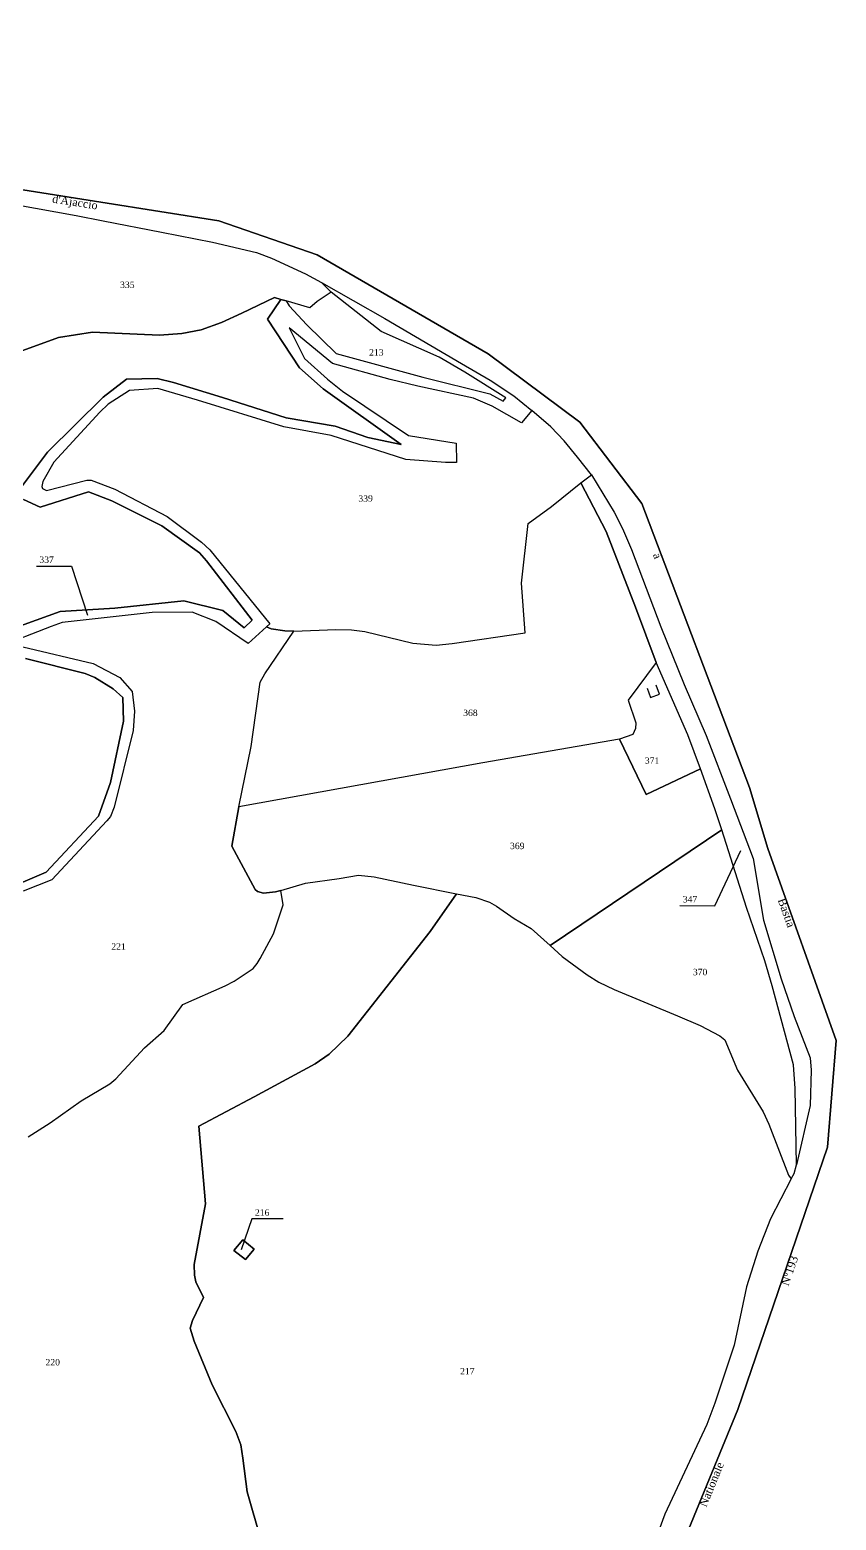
# Model space of a CAD drawing. Extents: x 1205702 to 1209329, y 6150197 to 6152796.
# Drawn here: x 1208548.3 to 1208800.1, y 6151516.1 to 6151981.6 of the extents above; entities that cross this region are included whole.
import ezdxf

# ---------------------------------------------------------------- set-up
doc = ezdxf.new("R2010")
doc.units = 0
doc.linetypes.add('CONTINU', pattern=[0])
for name, color, linetype in [('1LIEUDIT', 7, 'CONTINU'), ('1PARCELLE', 7, 'CONTINU'), ('1SECTION', 7, 'CONTINU'), ('1SUBDSECT', 7, 'CONTINU'), ('1TROUPARCELLE', 7, 'CONTINU'), ('1ZONCOMM', 7, 'CONTINU'), ('3BATIDUR', 7, 'CONTINU'), ('3FISCLINE', 7, 'CONTINUOUS'), ('3FLECHEPAR', 7, 'CONTINU'), ('3PARCELLETEX', 7, 'CONTINU'), ('3ZONCOMMTEX', 7, 'CONTINU')]:
    doc.layers.add(name, color=color, linetype=linetype)
doc.styles.get("Standard").update_dxf_attribs({"font": 'Times New Roman'})

msp = doc.modelspace()

# ---------------------------------------------------------------- linework, layer by layer
at = {"layer": '1LIEUDIT'}
msp.add_lwpolyline([(1208533.5, 6151933.58), (1208607.29, 6151921.93), (1208637.98, 6151911.3), (1208691.46, 6151880.4), (1208720.09, 6151858.98), (1208739.45, 6151833.64), (1208773.01, 6151744.89), (1208778.76, 6151725.9), (1208800.12, 6151665.95), (1208797.43, 6151632.64), (1208769.43, 6151550.62), (1208743.54, 6151487.77)], dxfattribs=at)
at = {"layer": '1PARCELLE'}
for points in [[(1208529.79, 6151929.51), (1208562.78, 6151923.61), (1208571.17, 6151921.88), (1208589.38, 6151918.41), (1208605.3, 6151915.29), (1208619.03, 6151912.07), (1208623.72, 6151910.24), (1208634.4, 6151905.31), (1208639.4, 6151902.61), (1208642.41, 6151899.58), (1208638.04, 6151896.69), (1208635.73, 6151894.77), (1208628.31, 6151896.89), (1208628.31, 6151896.89), (1208626.65, 6151897.36), (1208624.73, 6151897.96), (1208614.54, 6151893.06), (1208608.15, 6151890.19), (1208601.78, 6151887.89), (1208595.71, 6151886.76), (1208588.78, 6151886.24), (1208567.85, 6151887.11), (1208557.19, 6151885.44), (1208542.64, 6151880.2)], [(1208543.8, 6151836.31), (1208553.81, 6151849.67), (1208571.15, 6151866.88), (1208578.42, 6151872.45), (1208588, 6151872.63), (1208593.11, 6151871.42), (1208608.41, 6151866.72), (1208628.32, 6151860.35), (1208643.67, 6151857.73), (1208653.88, 6151854.22), (1208664.27, 6151852.06), (1208639.94, 6151869.41), (1208632.48, 6151876.03), (1208622.48, 6151891.24), (1208626.65, 6151897.36), (1208628.31, 6151896.89), (1208628.31, 6151896.89), (1208629.24, 6151895.38), (1208634.77, 6151889.39), (1208643.92, 6151880.48), (1208671.01, 6151873.13), (1208691.93, 6151867.86), (1208696.14, 6151865.55), (1208696.9, 6151866.67), (1208684.12, 6151874.69), (1208676.1, 6151879.33), (1208657.96, 6151887.32), (1208642.41, 6151899.58), (1208639.4, 6151902.61), (1208659.2, 6151891.37), (1208683.1, 6151877.38), (1208692.01, 6151872.17), (1208699.44, 6151867.24), (1208705.08, 6151862.64), (1208701.79, 6151858.8), (1208692.63, 6151864.01), (1208686.88, 6151866.51), (1208669.47, 6151870.26), (1208660.8, 6151872.31), (1208642.83, 6151877.36), (1208629.25, 6151888.47), (1208634.08, 6151878.89), (1208641.22, 6151872.41), (1208645.93, 6151868.76), (1208666.53, 6151854.82), (1208681.44, 6151852.43), (1208681.52, 6151846.46), (1208678.07, 6151846.46), (1208665.69, 6151847.33), (1208642.42, 6151854.87), (1208627.59, 6151857.54), (1208600.65, 6151865.89), (1208588.21, 6151869.53), (1208579.43, 6151868.93), (1208572.72, 6151864.62), (1208570.1, 6151862.11), (1208555.82, 6151846.58), (1208552.29, 6151840.48), (1208552.01, 6151838.9), (1208552.22, 6151838.27), (1208553.51, 6151837.64), (1208566.07, 6151840.93), (1208567.47, 6151840.92), (1208574.81, 6151838.12), (1208591.2, 6151829.56), (1208601.93, 6151821.59), (1208604.53, 6151819.17), (1208623.2, 6151796.09), (1208622.17, 6151795.14), (1208616.51, 6151789.88), (1208606.34, 6151796.75), (1208599.01, 6151799.74), (1208586.48, 6151799.62), (1208558.39, 6151796.51), (1208554.95, 6151795.23), (1208538.24, 6151788.73)], [(1208542.64, 6151880.2), (1208557.19, 6151885.44), (1208567.85, 6151887.11), (1208588.78, 6151886.24), (1208595.71, 6151886.76), (1208601.78, 6151887.89), (1208608.15, 6151890.19), (1208614.54, 6151893.06), (1208624.73, 6151897.96), (1208626.65, 6151897.36), (1208622.48, 6151891.24), (1208632.48, 6151876.03), (1208639.94, 6151869.41), (1208664.27, 6151852.06), (1208653.88, 6151854.22), (1208643.67, 6151857.73), (1208628.32, 6151860.35), (1208608.41, 6151866.72), (1208593.11, 6151871.42), (1208588, 6151872.63), (1208578.42, 6151872.45), (1208571.15, 6151866.88), (1208553.81, 6151849.67), (1208543.8, 6151836.31)], [(1208542.75, 6151794.45), (1208557.73, 6151799.93), (1208574.84, 6151800.95), (1208596.37, 6151803.26), (1208608.55, 6151800.26), (1208615.23, 6151794.78), (1208617.76, 6151797.22), (1208603.5, 6151815.67), (1208601.25, 6151818.18), (1208589.46, 6151826.67), (1208573.85, 6151834.5), (1208566.63, 6151837.28), (1208551.51, 6151832.46), (1208546.25, 6151834.9)], [(1208546.25, 6151834.9), (1208551.51, 6151832.46), (1208566.63, 6151837.28), (1208573.85, 6151834.5), (1208589.46, 6151826.67), (1208601.25, 6151818.18), (1208603.5, 6151815.67), (1208617.76, 6151797.22), (1208615.23, 6151794.78), (1208608.55, 6151800.26), (1208596.37, 6151803.26), (1208574.84, 6151800.95), (1208557.73, 6151799.93), (1208542.75, 6151794.45)], [(1208547.79, 6151635.83), (1208554.63, 6151640.19), (1208564.32, 6151647.06), (1208573.23, 6151652.38), (1208575.16, 6151653.97), (1208584.12, 6151663.64), (1208590.27, 6151669.05), (1208596.04, 6151677.19), (1208609.31, 6151683.02), (1208612.05, 6151684.49), (1208617.98, 6151688.44), (1208619.24, 6151689.95), (1208620.26, 6151691.5), (1208624.36, 6151699.23), (1208627.41, 6151708.26), (1208626.67, 6151712.79), (1208624.99, 6151712.33), (1208621.21, 6151711.96), (1208619.42, 6151712.47), (1208618.69, 6151713.03), (1208611.36, 6151726.65), (1208613.55, 6151738.92), (1208617.4, 6151757.69), (1208620.25, 6151777.8), (1208621.7, 6151780.39), (1208630.69, 6151793.77), (1208627.92, 6151793.88), (1208623.67, 6151794.5), (1208622.17, 6151795.14), (1208616.51, 6151789.88), (1208606.34, 6151796.75), (1208599.01, 6151799.74), (1208586.48, 6151799.62), (1208558.39, 6151796.51), (1208554.95, 6151795.23), (1208538.24, 6151788.73)], [(1208546.12, 6151788.81), (1208568.04, 6151783.68), (1208576.41, 6151779.24), (1208580.22, 6151774.91), (1208580.93, 6151768.75), (1208580.6, 6151762.7), (1208574.63, 6151738.81), (1208573.48, 6151735.91), (1208572.37, 6151734.48), (1208555.15, 6151716.13), (1208546.23, 6151712.54)], [(1208546.12, 6151788.81), (1208568.04, 6151783.68), (1208576.41, 6151779.24), (1208580.22, 6151774.91), (1208580.93, 6151768.75), (1208580.6, 6151762.7), (1208574.63, 6151738.81), (1208573.48, 6151735.91), (1208572.37, 6151734.48), (1208555.15, 6151716.13), (1208546.23, 6151712.54)], [(1208538.19, 6151712), (1208553.37, 6151718.51), (1208569.72, 6151735.96), (1208573.44, 6151746.44), (1208577.55, 6151765.62), (1208577.32, 6151773.02), (1208574.31, 6151775.73), (1208568.6, 6151779.32), (1208565.54, 6151780.58), (1208546.88, 6151785.23)], [(1208546.88, 6151785.23), (1208565.54, 6151780.58), (1208568.6, 6151779.32), (1208574.31, 6151775.73), (1208577.32, 6151773.02), (1208577.55, 6151765.62), (1208573.44, 6151746.44), (1208569.72, 6151735.96), (1208553.37, 6151718.51), (1208538.19, 6151712)], [(1208547.79, 6151635.83), (1208554.63, 6151640.19), (1208564.32, 6151647.06), (1208573.23, 6151652.38), (1208575.16, 6151653.97), (1208584.12, 6151663.64), (1208590.27, 6151669.05), (1208596.04, 6151677.19), (1208609.31, 6151683.02), (1208612.05, 6151684.49), (1208617.98, 6151688.44), (1208619.24, 6151689.95), (1208620.26, 6151691.5), (1208624.36, 6151699.23), (1208627.41, 6151708.26), (1208626.67, 6151712.79), (1208634.39, 6151715.1), (1208644.89, 6151716.5), (1208650.92, 6151717.56), (1208655.81, 6151717.01), (1208668.11, 6151714.4), (1208681.54, 6151711.72), (1208673.27, 6151699.97), (1208647.63, 6151667.24), (1208641.72, 6151661.69), (1208637.4, 6151658.6), (1208618.36, 6151648.3), (1208601.04, 6151639.19), (1208603.17, 6151614.93), (1208599.61, 6151595.99), (1208599.66, 6151592.65), (1208600.07, 6151590.51), (1208602.49, 6151585.62), (1208599.06, 6151578.42), (1208598.39, 6151576.11), (1208599.56, 6151572.01), (1208605.22, 6151558.35), (1208612.65, 6151543.75), (1208614.13, 6151539.65), (1208614.84, 6151535.48), (1208616.12, 6151525), (1208620.38, 6151510.09)], [(1208620.38, 6151510.09), (1208616.12, 6151525), (1208614.84, 6151535.48), (1208614.13, 6151539.65), (1208612.65, 6151543.75), (1208605.22, 6151558.35), (1208599.56, 6151572.01), (1208598.39, 6151576.11), (1208599.06, 6151578.42), (1208602.49, 6151585.62), (1208600.07, 6151590.51), (1208599.66, 6151592.65), (1208599.61, 6151595.99), (1208603.17, 6151614.93), (1208601.04, 6151639.19), (1208618.36, 6151648.3), (1208637.4, 6151658.6), (1208641.72, 6151661.69), (1208647.63, 6151667.24), (1208673.27, 6151699.97), (1208681.54, 6151711.72), (1208687.55, 6151710.53), (1208691.86, 6151709.09), (1208694.05, 6151707.91), (1208699.56, 6151704.03), (1208704.83, 6151700.91), (1208710.77, 6151695.55), (1208714.52, 6151692.14), (1208722.38, 6151686.45), (1208725.94, 6151684.13), (1208730.8, 6151681.85), (1208750.51, 6151673.64), (1208757.6, 6151670.56), (1208763.78, 6151667.37), (1208765.38, 6151666.08), (1208769.28, 6151656.64), (1208777.3, 6151643.68), (1208779.09, 6151639.79), (1208785.19, 6151623.83), (1208786.04, 6151622.71), (1208779.59, 6151610.25), (1208775.61, 6151600.07), (1208772.06, 6151589), (1208768.28, 6151570.76), (1208762.2, 6151552.61), (1208759.7, 6151545.96), (1208746.62, 6151518.01), (1208742.17, 6151505.82)]]:
    msp.add_lwpolyline(points, dxfattribs=at)
for points in [[(1208628.31, 6151896.89), (1208629.24, 6151895.38), (1208634.77, 6151889.39), (1208643.92, 6151880.48), (1208671.01, 6151873.13), (1208691.93, 6151867.86), (1208696.14, 6151865.55), (1208696.9, 6151866.67), (1208684.12, 6151874.69), (1208676.1, 6151879.33), (1208657.96, 6151887.32), (1208642.41, 6151899.58), (1208638.04, 6151896.69), (1208635.73, 6151894.77), (1208628.31, 6151896.89)], [(1208705.08, 6151862.64), (1208701.79, 6151858.8), (1208692.63, 6151864.01), (1208686.88, 6151866.51), (1208669.47, 6151870.26), (1208660.8, 6151872.31), (1208642.83, 6151877.36), (1208629.25, 6151888.47), (1208634.08, 6151878.89), (1208641.22, 6151872.41), (1208645.93, 6151868.76), (1208666.53, 6151854.82), (1208681.44, 6151852.43), (1208681.52, 6151846.46), (1208678.07, 6151846.46), (1208665.69, 6151847.33), (1208642.42, 6151854.87), (1208627.59, 6151857.54), (1208600.65, 6151865.89), (1208588.21, 6151869.53), (1208579.43, 6151868.93), (1208572.72, 6151864.62), (1208570.1, 6151862.11), (1208555.82, 6151846.58), (1208552.29, 6151840.48), (1208552.01, 6151838.9), (1208552.22, 6151838.27), (1208553.51, 6151837.64), (1208566.07, 6151840.93), (1208567.47, 6151840.92), (1208574.81, 6151838.12), (1208591.2, 6151829.56), (1208601.93, 6151821.59), (1208604.53, 6151819.17), (1208623.2, 6151796.09), (1208622.17, 6151795.14), (1208623.67, 6151794.5), (1208627.92, 6151793.88), (1208630.69, 6151793.77), (1208643.83, 6151794.31), (1208648.79, 6151794.2), (1208652.95, 6151793.67), (1208667.89, 6151790.02), (1208675.21, 6151789.39), (1208680.18, 6151789.92), (1208702.96, 6151793.28), (1208701.84, 6151808.74), (1208703.87, 6151827.37), (1208711.19, 6151832.67), (1208720.38, 6151840.08), (1208723.66, 6151842.56), (1208719.36, 6151848.13), (1208715.2, 6151853.17), (1208710.96, 6151857.52), (1208705.08, 6151862.64)], [(1208613.55, 6151738.92), (1208617.4, 6151757.69), (1208620.25, 6151777.8), (1208621.7, 6151780.39), (1208630.69, 6151793.77), (1208643.83, 6151794.31), (1208648.79, 6151794.2), (1208652.95, 6151793.67), (1208667.89, 6151790.02), (1208675.21, 6151789.39), (1208680.18, 6151789.92), (1208702.96, 6151793.28), (1208701.84, 6151808.74), (1208703.87, 6151827.37), (1208711.19, 6151832.67), (1208720.38, 6151840.08), (1208728.29, 6151824.86), (1208737.42, 6151801.26), (1208743.93, 6151783.95), (1208735.2, 6151772.22), (1208737.57, 6151765.12), (1208737.45, 6151763.34), (1208736.65, 6151761.45), (1208732.45, 6151760.01), (1208689.71, 6151752.64), (1208613.55, 6151738.92)], [(1208757.7, 6151750.81), (1208753.82, 6151761.38), (1208743.93, 6151783.95), (1208737.42, 6151801.26), (1208728.29, 6151824.86), (1208720.38, 6151840.08), (1208723.66, 6151842.56), (1208730.81, 6151830.87), (1208733.38, 6151825.8), (1208736.19, 6151819.31), (1208745.35, 6151795.15), (1208752.65, 6151777.05), (1208759.48, 6151761.14), (1208767.11, 6151741.38), (1208774.14, 6151722.75), (1208777.42, 6151703.51), (1208782.98, 6151685.19), (1208787.04, 6151673.39), (1208792.01, 6151660.47), (1208792.29, 6151656.66), (1208792.04, 6151645.66), (1208787.72, 6151627.04), (1208787.32, 6151650.9), (1208786.76, 6151658.35), (1208780.13, 6151683.01), (1208777.84, 6151690.75), (1208772.15, 6151707.49), (1208764.36, 6151731.68), (1208762.19, 6151738.3), (1208757.7, 6151750.81)], [(1208757.7, 6151750.81), (1208753.82, 6151761.38), (1208743.93, 6151783.95), (1208735.2, 6151772.22), (1208737.57, 6151765.12), (1208737.45, 6151763.34), (1208736.65, 6151761.45), (1208732.45, 6151760.01), (1208740.78, 6151742.78), (1208757.7, 6151750.81)], [(1208613.55, 6151738.92), (1208611.36, 6151726.65), (1208618.69, 6151713.03), (1208619.42, 6151712.47), (1208621.21, 6151711.96), (1208624.99, 6151712.33), (1208626.67, 6151712.79), (1208634.39, 6151715.1), (1208644.89, 6151716.5), (1208650.92, 6151717.56), (1208655.81, 6151717.01), (1208668.11, 6151714.4), (1208681.54, 6151711.72), (1208687.55, 6151710.53), (1208691.86, 6151709.09), (1208694.05, 6151707.91), (1208699.56, 6151704.03), (1208704.83, 6151700.91), (1208710.77, 6151695.55), (1208764.36, 6151731.68), (1208762.19, 6151738.3), (1208757.7, 6151750.81), (1208740.78, 6151742.78), (1208732.45, 6151760.01), (1208689.71, 6151752.64), (1208613.55, 6151738.92)], [(1208787.72, 6151627.04), (1208787.32, 6151650.9), (1208786.76, 6151658.35), (1208780.13, 6151683.01), (1208777.84, 6151690.75), (1208772.15, 6151707.49), (1208764.36, 6151731.68), (1208710.77, 6151695.55), (1208714.52, 6151692.14), (1208722.38, 6151686.45), (1208725.94, 6151684.13), (1208730.8, 6151681.85), (1208750.51, 6151673.64), (1208757.6, 6151670.56), (1208763.78, 6151667.37), (1208765.38, 6151666.08), (1208769.28, 6151656.64), (1208777.3, 6151643.68), (1208779.09, 6151639.79), (1208785.19, 6151623.83), (1208786.04, 6151622.71), (1208786.95, 6151624.37), (1208787.72, 6151627.04)], [(1208612.01, 6151600.34), (1208615.62, 6151597.5), (1208618.31, 6151600.7), (1208614.83, 6151603.65), (1208612.01, 6151600.34)]]:
    msp.add_lwpolyline(points, close=True, dxfattribs=at)
at = {"layer": '1SECTION'}
msp.add_lwpolyline([(1208257.56, 6151947.65), (1208285.07, 6151968.09), (1208312.32, 6151978.95), (1208323.19, 6151980.08), (1208354.37, 6151981.57), (1208400.03, 6151969.57), (1208533.5, 6151933.58), (1208607.29, 6151921.93), (1208637.98, 6151911.3), (1208691.46, 6151880.4), (1208720.09, 6151858.98), (1208739.45, 6151833.64), (1208773.01, 6151744.89), (1208778.76, 6151725.9), (1208800.12, 6151665.95), (1208797.43, 6151632.64), (1208769.43, 6151550.62), (1208743.54, 6151487.77)], dxfattribs=at)
at = {"layer": '1SUBDSECT'}
msp.add_lwpolyline([(1208743.54, 6151487.77), (1208769.43, 6151550.62), (1208797.43, 6151632.64), (1208800.12, 6151665.95), (1208778.76, 6151725.9), (1208773.01, 6151744.89), (1208739.45, 6151833.64), (1208720.09, 6151858.98), (1208691.46, 6151880.4), (1208637.98, 6151911.3), (1208607.29, 6151921.93), (1208533.5, 6151933.58), (1208400.03, 6151969.57), (1208354.37, 6151981.57), (1208323.19, 6151980.08), (1208312.32, 6151978.95), (1208285.07, 6151968.09), (1208257.56, 6151947.65)], dxfattribs=at)
at = {"layer": '1TROUPARCELLE'}
msp.add_lwpolyline([(1208612.01, 6151600.34), (1208614.83, 6151603.65), (1208618.31, 6151600.7), (1208615.62, 6151597.5), (1208612.01, 6151600.34)], close=True, dxfattribs=at)
at = {"layer": '1ZONCOMM'}
for points in [[(1208257.56, 6151947.65), (1208285.07, 6151968.09), (1208312.32, 6151978.95), (1208323.19, 6151980.08), (1208354.37, 6151981.57), (1208400.03, 6151969.57), (1208533.5, 6151933.58), (1208607.29, 6151921.93), (1208637.98, 6151911.3), (1208691.46, 6151880.4), (1208720.09, 6151858.98), (1208739.45, 6151833.64), (1208773.01, 6151744.89), (1208778.76, 6151725.9), (1208800.12, 6151665.95), (1208797.43, 6151632.64)], [(1208257.56, 6151947.65), (1208285.07, 6151968.09), (1208312.32, 6151978.95), (1208323.19, 6151980.08), (1208354.37, 6151981.57), (1208400.03, 6151969.57), (1208533.5, 6151933.58), (1208607.29, 6151921.93), (1208637.98, 6151911.3), (1208691.46, 6151880.4), (1208720.09, 6151858.98), (1208739.45, 6151833.64), (1208773.01, 6151744.89), (1208778.76, 6151725.9), (1208800.12, 6151665.95), (1208797.43, 6151632.64)], [(1208257.56, 6151947.65), (1208285.07, 6151968.09), (1208312.32, 6151978.95), (1208323.19, 6151980.08), (1208354.37, 6151981.57), (1208400.03, 6151969.57), (1208533.5, 6151933.58), (1208607.29, 6151921.93), (1208637.98, 6151911.3), (1208691.46, 6151880.4), (1208720.09, 6151858.98), (1208739.45, 6151833.64), (1208773.01, 6151744.89), (1208778.76, 6151725.9), (1208800.12, 6151665.95), (1208797.43, 6151632.64)], [(1208257.56, 6151947.65), (1208285.07, 6151968.09), (1208312.32, 6151978.95), (1208323.19, 6151980.08), (1208354.37, 6151981.57), (1208400.03, 6151969.57), (1208533.5, 6151933.58), (1208607.29, 6151921.93), (1208637.98, 6151911.3), (1208691.46, 6151880.4), (1208720.09, 6151858.98), (1208739.45, 6151833.64), (1208773.01, 6151744.89), (1208778.76, 6151725.9), (1208800.12, 6151665.95), (1208797.43, 6151632.64)], [(1208797.43, 6151632.64), (1208769.43, 6151550.62), (1208743.54, 6151487.77), (1208729.22, 6151465.9), (1208713.01, 6151438.89)], [(1208797.43, 6151632.64), (1208769.43, 6151550.62), (1208743.54, 6151487.77), (1208729.22, 6151465.9), (1208713.01, 6151438.89)]]:
    msp.add_lwpolyline(points, dxfattribs=at)
at = {"layer": '3BATIDUR'}
msp.add_lwpolyline([(1208615.62, 6151597.5), (1208612.01, 6151600.34), (1208614.83, 6151603.65), (1208618.31, 6151600.7), (1208615.62, 6151597.5)], close=True, dxfattribs=at)
at = {"layer": '3FISCLINE'}
msp.add_lwpolyline([(1208741.13, 6151775.99), (1208742.16, 6151773.07), (1208744.9, 6151774.06), (1208743.9, 6151776.92)], dxfattribs=at)
at = {"layer": '3FLECHEPAR'}
for points in [[(1208550.32, 6151814.09), (1208561.24, 6151814.07), (1208566.31, 6151798.77)], [(1208751.27, 6151708.03), (1208762.2, 6151708.01), (1208770.33, 6151725.25)], [(1208627.44, 6151610.18), (1208617.65, 6151610.2), (1208614.24, 6151600.58)]]:
    msp.add_lwpolyline(points, dxfattribs=at)

# ---------------------------------------------------------------- texts
at = {"layer": '3PARCELLETEX'}
for s, p in [('335', (1208576.46, 6151900.94)), ('213', (1208654.22, 6151879.83)), ('339', (1208650.88, 6151834.21)), ('337', (1208551.25, 6151815.09)), ('368', (1208683.62, 6151767.25)), ('371', (1208740.33, 6151752.33)), ('369', (1208698.25, 6151725.68)), ('347', (1208752.2, 6151709.03)), ('221', (1208573.71, 6151694.26)), ('370', (1208755.35, 6151686.3)), ('216', (1208618.57, 6151611.2)), ('220', (1208553.16, 6151564.43)), ('217', (1208682.65, 6151561.61))]:
    msp.add_text(s, height=2, dxfattribs=at).set_placement(p)
at = {"layer": '3ZONCOMMTEX'}
for s, rotation, p in [("d'Ajaccio", 351.2, (1208555.13, 6151927.63)), ("d'Ajaccio", 351.2, (1208555.13, 6151927.63)), ("d'Ajaccio", 351.2, (1208555.13, 6151927.63)), ("d'Ajaccio", 351.2, (1208555.13, 6151927.63)), ('à ', 290.8, (1208742.83, 6151817.63)), ('à ', 290.8, (1208742.83, 6151817.63)), ('à ', 290.8, (1208742.83, 6151817.63)), ('à ', 290.8, (1208742.83, 6151817.63)), ('Bastia', 289.8, (1208781.83, 6151709.83)), ('Bastia', 289.8, (1208781.83, 6151709.83)), ('Bastia', 289.8, (1208781.83, 6151709.83)), ('Bastia', 289.8, (1208781.83, 6151709.83)), ('Nº193', 71.1, (1208785.19, 6151589.06)), ('Nº193', 71.1, (1208785.19, 6151589.06)), ('Nationale', 67.7, (1208759.53, 6151519.99)), ('Nationale', 67.7, (1208759.53, 6151519.99))]:
    msp.add_text(s, height=2.5, rotation=rotation, dxfattribs=at).set_placement(p)

doc.saveas('drawing.dxf')
